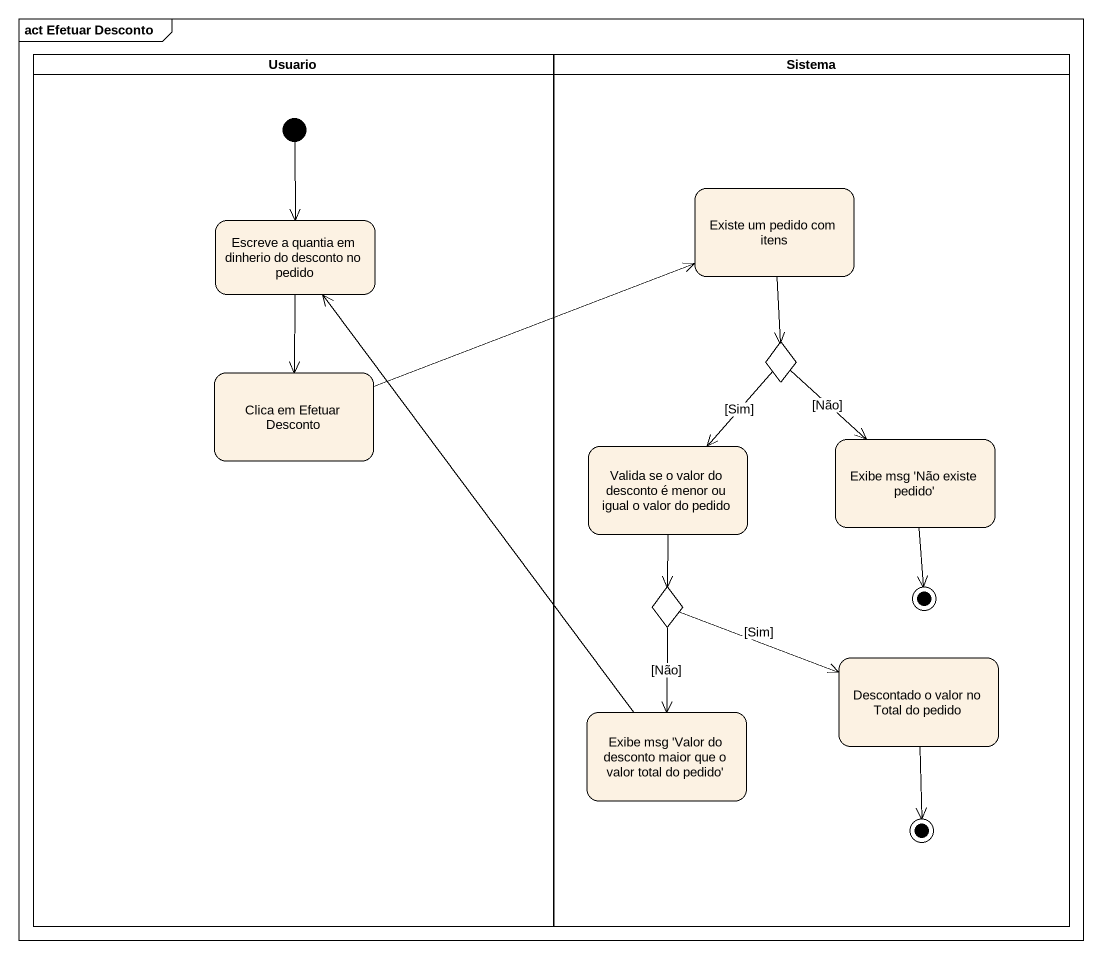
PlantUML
@startuml
mainframe act Efetuar Desconto
hide empty description
state Usuario <<partition>> {
  state "Escreve a quantia em dinherio do desconto no pedido" as Escreve_a_quantia_em
  state "Clica em Efetuar Desconto" as Clica_em_Efetuar_Desconto
  [*] --> Escreve_a_quantia_em
}
state Sistema <<partition>> {
  state "Existe um pedido com itens" as Existe_um_pedido_com_itens
  state choice1 <<choice>>
  state "Valida se o valor do desconto é menor ou igual o valor do pedido" as Valida_se_o_valor_do
  state "Exibe msg 'Não existe pedido'" as Exibe_msg_Não_existe_pedido
  state choice2 <<choice>>
  state final1 <<end>>
  state "Descontado o valor no Total do pedido" as Descontado_o_valor_no_Total
  state "Exibe msg 'Valor do desconto maior que o valor total do pedido'" as Exibe_msg_Valor_do_desconto
  state final2 <<end>>
}
Existe_um_pedido_com_itens --> choice1
Escreve_a_quantia_em --> Clica_em_Efetuar_Desconto
choice1 --> Valida_se_o_valor_do : [Sim]
choice1 --> Exibe_msg_Não_existe_pedido : [Não]
Clica_em_Efetuar_Desconto -right-> Existe_um_pedido_com_itens
Valida_se_o_valor_do --> choice2
Exibe_msg_Não_existe_pedido --> final1
choice2 -right-> Descontado_o_valor_no_Total : [Sim]
choice2 --> Exibe_msg_Valor_do_desconto : [Não]
Descontado_o_valor_no_Total --> final2
Exibe_msg_Valor_do_desconto -up-> Escreve_a_quantia_em
@enduml
